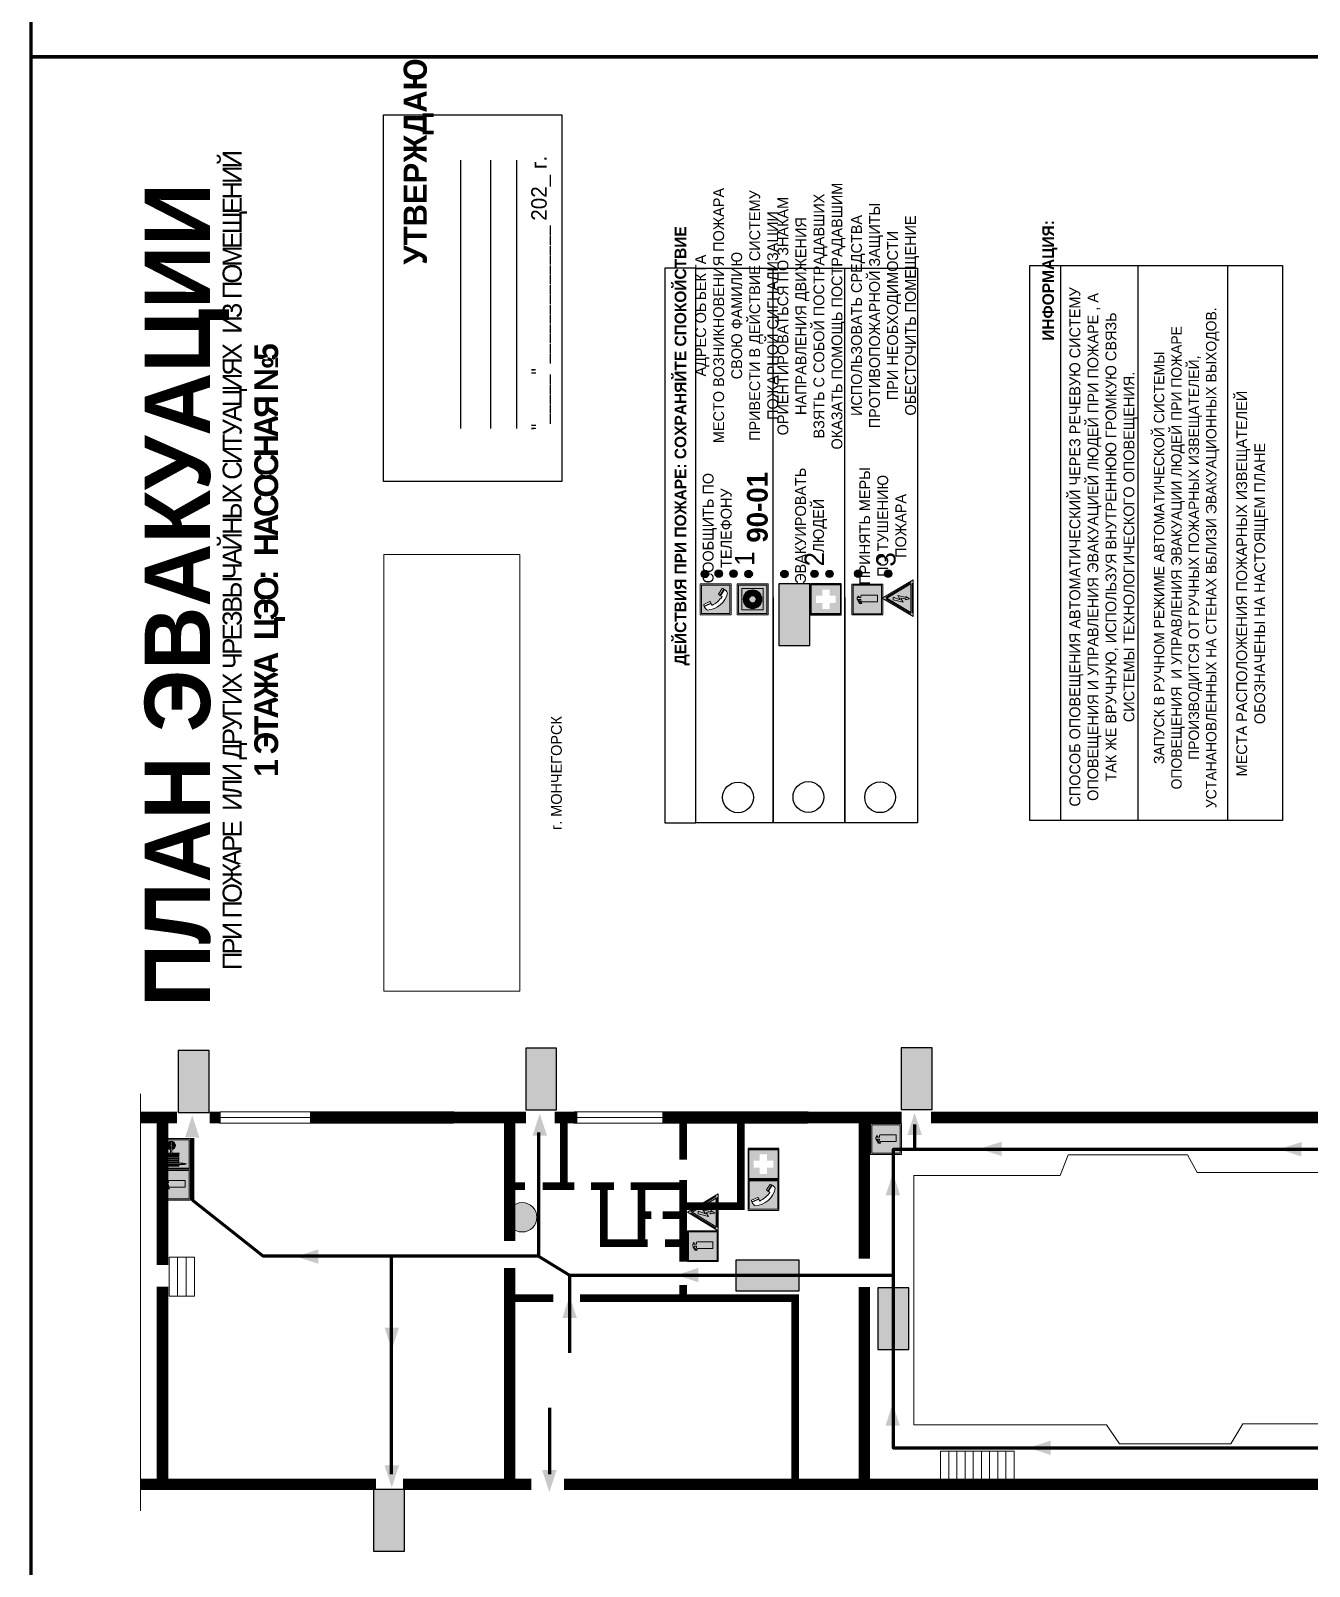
# Model space of a CAD drawing. Header units: millimetres. Extents: x 13114 to 67229, y 22859 to 38520.
# Drawn here: x 22290.7 to 22622, y 24675.7 to 25073.5 of the extents above; entities that cross this region are included whole.
import ezdxf

# ---------------------------------------------------------------- set-up
doc = ezdxf.new("R2010")
doc.units = ezdxf.units.MM
doc.layers.add('План_Штампы', color=7, linetype='Continuous')
doc.styles.add('обычный', font='arial.ttf')
picture_1 = doc.add_image_def('image1.jpg', size_in_pixel=(337, 105))

# ---------------------------------------------------------------- blocks, each defined once
blk = doc.blocks.new('A$C7B8C2D5B')
at = {"lineweight": 0}
h = blk.add_hatch(color=5, dxfattribs=at)
h.dxf.hatch_style = 1
h.paths.add_polyline_path([(1.4, -3.02, 1), (-2.11, -3.02, 1)])
at = {"color": 5, "lineweight": 0}
blk.add_circle((-0.36, -3.02), 1.75, dxfattribs=at)
blk = doc.blocks.new('A$C456E1F9C')
at = {"lineweight": 5}
h = blk.add_hatch(color=242, dxfattribs=at)
h.paths.add_polyline_path([(0.51, -1.47), (0.51, -13.26), (12.29, -13.26), (12.29, -1.47)])
h.paths.add_polyline_path([(5.42, -4.95, -0.254479), (4.78, -5.4), (3.52, -2.53, -0.209735), (4.23, -2.4)], flags=16)
h.paths.add_polyline_path([(8.53, -8.6), (10.87, -10.17), (10.54, -10.76), (8.03, -9.13, -0.192251)], flags=16)
h.paths.add_polyline_path([(4.61, -5.49, 0.005518), (3.87, -5.72, 0.128647), (7.49, -10.01, 0.00809), (7.83, -9.33), (10.47, -10.97, -0.16736), (8.99, -12.25, -0.327862), (1.95, -3.95, -0.166952), (3.36, -2.62)], flags=16)
at = {"color": 242, "lineweight": 5}
for p, q in [((0, -13.77), (0, -0.97)), ((12.8, -0.97), (0, -0.97)), ((4.61, -5.49), (3.36, -2.62)), ((3.52, -2.53), (4.78, -5.4)), ((4.23, -2.4), (5.42, -4.95)), ((12.8, -13.77), (12.8, -0.97)), ((7.83, -9.33), (10.47, -10.97)), ((8.03, -9.13), (10.54, -10.76)), ((10.81, -10.12), (8.53, -8.6)), ((10.54, -10.76), (10.8, -10.3)), ((10.8, -10.3), (10.81, -10.12)), ((0, -13.77), (12.8, -13.77))]:
    blk.add_line(p, q, dxfattribs=at)
blk.add_lwpolyline([(0.51, -1.47), (12.29, -1.47), (12.29, -13.26), (0.51, -13.26)], close=True, dxfattribs=at)
for centre, radius, start, end in [((4.59, -5.34), 2.99, 114.28453, 152.19739), ((11.12, -3.31), 9.19, 183.99153, 256.60086), ((4.02, -3.27), 0.891, 76.32839, 123.70924), ((14.98, -39.1), 35.17, 107.14873, 108.41345), ((13.86, -0.94), 11.08, 205.55365, 234.87622), ((4.68, -4.59), 0.824, 276.9621, 334.07228), ((-13.31, 0.8), 23.44, 332.54871, 334.40268), ((8.94, -9.5), 0.989, 114.40924, 157.93883), ((7.87, -9.46), 3, 291.92908, 329.9329)]:
    blk.add_arc(centre, radius, start, end, dxfattribs=at)
blk = doc.blocks.new('A$C32E8229D')
at = {"true_color": 0xffffff}
blk.add_hatch(color=7, dxfattribs=at).paths.add_polyline_path([(0, 0), (0, -8), (16, -8), (16, 0)])
h = blk.add_hatch(color=126)
h.paths.add_polyline_path([(0.2, -0.2), (15.8, -0.2), (15.8, -7.8), (0.2, -7.8)])
h.paths.add_polyline_path([(13.49, -2.05), (12.08, -2.05), (11.37, -2.63, 0.162397), (11.29, -2.84), (11.29, -3.63), (10.35, -3.63), (10.35, -4.05), (11.68, -4.05), (11.68, -3.48), (12.26, -4.28), (11.29, -5.1), (11.29, -6.78), (11.85, -6.78), (11.85, -5.44), (12.8, -4.64), (12.8, -5.94), (14.46, -5.94), (14.46, -5.39), (13.45, -5.39), (13.45, -3.97), (12.46, -2.59), (13.15, -2.59), (13.69, -3.34), (14.18, -3)], flags=16)
h.paths.add_polyline_path([(10.74, -1.82, 1), (11.8, -1.82, 1)], flags=16)
h.paths.add_polyline_path([(9.39, -3.59), (5.99, -3.59), (6.56, -3.03), (5.91, -3.03), (5.1, -3.83), (5.91, -4.64), (6.56, -4.64), (5.99, -4.09), (9.39, -4.09)], flags=16)
h.paths.add_polyline_path([(4.29, -1.08), (1.72, -1.08), (1.72, -6.6), (4.29, -6.6)], flags=16)
at = {"color": 126}
blk.add_lwpolyline([(16, -8), (0, -8), (0, 0), (16, 0)], close=True, dxfattribs=at)
blk = doc.blocks.new('A$C3E6D3DDE')
at = {"lineweight": 5}
h = blk.add_hatch(color=40, dxfattribs=at)
h.paths.add_polyline_path([(24.1, 1.45), (16.46, -11.35), (31.74, -11.35)])
h.paths.add_polyline_path([(24.09, -0.46), (30.03, -10.41), (18.14, -10.41)], flags=16)
h.paths.add_polyline_path([(24.54, -3.08), (23.41, -6.02), (25.13, -5.01), (24.33, -8.5), (24.82, -8.27), (23.79, -9.86), (23.4, -8.04), (23.8, -8.43), (24.04, -6.29), (22.39, -7.25), (23.44, -3.08)], flags=0)
h = blk.add_hatch(color=256, dxfattribs=at)
h.paths.add_polyline_path([(24.37, 0.03, 0.567511), (23.82, 0.03), (17.59, -10.4, 0.582454), (17.86, -10.88), (30.32, -10.88, 0.582149), (30.6, -10.4)])
h.paths.add_polyline_path([(24.09, -0.46), (18.14, -10.41), (30.03, -10.41)], flags=16)
h.paths.add_polyline_path([(24.54, -3.08), (23.41, -6.02), (25.13, -5.01), (24.33, -8.5), (24.82, -8.27), (23.79, -9.86), (23.4, -8.04), (23.8, -8.43), (24.04, -6.29), (22.39, -7.25), (23.44, -3.08)], flags=0)
h = blk.add_hatch(color=40, dxfattribs=at)
h.paths.add_polyline_path([(24.09, -0.46), (18.14, -10.41), (30.03, -10.41)])
h.paths.add_polyline_path([(24.82, -8.27), (23.79, -9.86), (23.4, -8.04), (23.8, -8.43), (24.04, -6.29), (22.39, -7.25), (23.44, -3.08), (24.54, -3.08), (23.41, -6.02), (25.13, -5.01), (24.33, -8.5)], flags=16)
at = {"color": 40, "lineweight": 5}
for p, q in [((16.46, -11.35), (24.1, 1.45)), ((24.1, 1.45), (31.74, -11.35))]:
    blk.add_line(p, q, dxfattribs=at)
at = {"lineweight": 5}
for p, q in [((17.59, -10.4), (23.82, 0.03)), ((24.37, 0.03), (30.6, -10.4)), ((18.14, -10.41), (24.09, -0.46)), ((23.44, -3.08), (22.39, -7.25)), ((22.39, -7.25), (24.04, -6.29)), ((23.41, -6.02), (24.54, -3.08)), ((25.13, -5.01), (23.41, -6.02)), ((24.54, -3.08), (23.44, -3.08)), ((24.04, -6.29), (23.8, -8.43)), ((24.09, -0.46), (30.03, -10.41)), ((24.33, -8.5), (25.13, -5.01)), ((17.86, -10.88), (30.32, -10.88)), ((18.14, -10.41), (30.03, -10.41)), ((23.8, -8.43), (23.4, -8.04)), ((23.4, -8.04), (23.79, -9.86)), ((23.79, -9.86), (24.82, -8.27)), ((24.82, -8.27), (24.33, -8.5))]:
    blk.add_line(p, q, dxfattribs=at)
at = {"color": 50, "lineweight": 5}
blk.add_line((31.74, -11.35), (16.46, -11.35), dxfattribs=at)
blk = doc.blocks.new('A$C54414219')
at = {"true_color": 0xffffff}
h = blk.add_hatch(color=7, dxfattribs=at)
h.paths.add_polyline_path([(2.39, -9.45), (2.39, -18.3), (11.23, -18.3), (11.23, -9.45)], flags=0)
h.paths.add_polyline_path([(10.71, -13.87, -1), (2.92, -13.87, -1)], flags=0)
h.paths.add_polyline_path([(8.3, -13.87, -1), (5.33, -13.87, -1)], flags=0)
h.paths.add_polyline_path([(0.41, -7.47), (0.41, -20.27), (13.21, -20.27), (13.21, -7.47)])
h.paths.add_polyline_path([(0.92, -19.77), (12.71, -19.77), (12.71, -7.98), (0.92, -7.98)], flags=16)
h.paths.add_polyline_path([(11.23, -9.45), (11.23, -18.3), (2.39, -18.3), (2.39, -9.45)], flags=0)
at = {"lineweight": 5}
h = blk.add_hatch(color=242, dxfattribs=at)
h.paths.add_polyline_path([(12.71, -7.98), (0.92, -7.98), (0.92, -19.77), (12.71, -19.77)])
h.paths.add_polyline_path([(11.23, -18.3), (2.39, -18.3), (2.39, -9.45), (11.23, -9.45)], flags=16)
h.paths.add_polyline_path([(10.71, -13.87, -1), (2.92, -13.87, -1)], flags=0)
h.paths.add_polyline_path([(8.3, -13.87, -1), (5.33, -13.87, -1)], flags=0)
at = {"true_color": 0xffffff}
h = blk.add_hatch(color=7, dxfattribs=at)
h.paths.add_polyline_path([(2.39, -9.45), (2.39, -18.3), (11.23, -18.3), (11.23, -9.45)])
h.paths.add_polyline_path([(10.71, -13.87, -1), (2.92, -13.87, -1)], flags=16)
h.paths.add_polyline_path([(8.3, -13.87, -1), (5.33, -13.87, -1)], flags=0)
at = {"lineweight": 5}
h = blk.add_hatch(color=242, dxfattribs=at)
h.paths.add_polyline_path([(2.92, -13.87, 1), (10.71, -13.87, 1)])
h.paths.add_polyline_path([(8.3, -13.87, -1), (5.33, -13.87, -1)], flags=16)
at = {"color": 242, "lineweight": 5}
for p, q in [((0.41, -20.27), (0.41, -7.47)), ((0.41, -7.47), (13.21, -7.47)), ((0.41, -7.47), (13.21, -7.47)), ((13.21, -20.27), (13.21, -7.47)), ((0.41, -20.27), (13.21, -20.27))]:
    blk.add_line(p, q, dxfattribs=at)
for points in [[(0.92, -7.98), (12.71, -7.98), (12.71, -19.77), (0.92, -19.77)], [(2.39, -9.45), (11.23, -9.45), (11.23, -18.3), (2.39, -18.3)]]:
    blk.add_lwpolyline(points, close=True, dxfattribs=at)
for radius in [3.89, 1.49]:
    blk.add_circle((6.81, -13.87), radius, dxfattribs=at)
blk = doc.blocks.new('A$C18900ED3')
h = blk.add_hatch(color=126)
h.paths.add_polyline_path([(-0.18, -0.18), (-7.02, -0.18), (-7.02, -7.02), (-0.18, -7.02)])
h.paths.add_polyline_path([(-5.89, -4.46), (-5.89, -2.77), (-4.46, -2.77), (-4.46, -1.31), (-2.77, -1.31), (-2.77, -2.77), (-1.33, -2.77), (-1.33, -4.46), (-2.77, -4.46), (-2.77, -5.89), (-4.46, -5.89), (-4.46, -4.46)], flags=16)
at = {"color": 126}
for p, q in [((-7.2, 0), (-7.2, -7.2)), ((0, 0), (-7.2, 0)), ((0, -7.2), (0, 0)), ((-7.02, -7.02), (-7.02, -0.18)), ((-7.02, -0.18), (-0.18, -0.18)), ((-0.18, -0.18), (-0.18, -7.02)), ((-0.18, -7.02), (-7.02, -7.02)), ((-7.2, -7.2), (0, -7.2))]:
    blk.add_line(p, q, dxfattribs=at)
blk = doc.blocks.new('A$C3AD82952')
at = {"true_color": 0xf5f5ff}
h = blk.add_hatch(color=7, dxfattribs=at)
h.dxf.hatch_style = 1
h.paths.add_polyline_path([(8.21, 8.73, 0.414214), (7.89, 9.05), (7.22, 9.05), (7.22, 9.92), (7.59, 9.92, 1), (7.57, 10.36), (7.22, 10.36), (7.22, 10.6), (6.43, 10.6), (6.43, 10.36), (6.01, 10.36), (4.74, 9.59), (4.74, 8.69), (4.98, 8.73), (4.98, 9.26), (6.12, 9.91), (6.43, 9.91), (6.43, 9.05), (5.76, 9.05, 0.414214), (5.44, 8.73), (5.44, 2.2), (8.21, 2.2)], flags=0)
h.paths.add_polyline_path([(12.8, 12.8), (0, 12.8), (0, 0), (12.8, 0)])
h.paths.add_polyline_path([(0.51, 12.29), (12.29, 12.29), (12.29, 0.51), (0.51, 0.51)], flags=16)
h.paths.add_polyline_path([(4.74, 9.59), (6.01, 10.36), (6.43, 10.36), (6.43, 10.6), (7.22, 10.6), (7.22, 10.36), (7.59, 10.36, -0.94586), (7.59, 9.92), (7.22, 9.92), (7.22, 9.05), (7.89, 9.05, -0.414214), (8.21, 8.73), (8.21, 2.2), (5.44, 2.2), (5.44, 8.73, -0.414214), (5.76, 9.05), (6.43, 9.05), (6.43, 9.91), (6.12, 9.91), (4.98, 9.26), (4.98, 8.73), (4.74, 8.69)], flags=0)
h = blk.add_hatch(color=242)
h.dxf.hatch_style = 1
h.paths.add_polyline_path([(12.29, 12.29), (0.51, 12.29), (0.51, 0.51), (12.29, 0.51)])
h.paths.add_polyline_path([(4.74, 8.69), (4.74, 9.59), (6.01, 10.36), (6.43, 10.36), (6.43, 10.6), (7.22, 10.6), (7.22, 10.36), (7.59, 10.36, -0.94586), (7.59, 9.92), (7.22, 9.92), (7.22, 9.05), (7.89, 9.05, -0.414214), (8.21, 8.73), (8.21, 2.2), (5.44, 2.2), (5.44, 8.73, -0.414214), (5.76, 9.05), (6.43, 9.05), (6.43, 9.91), (6.12, 9.91), (4.98, 9.26), (4.98, 8.73)], flags=16)
h = blk.add_hatch(color=7, dxfattribs=at)
h.dxf.hatch_style = 1
h.paths.add_polyline_path([(8.21, 8.73, 0.414214), (7.89, 9.05), (7.22, 9.05), (7.22, 9.92), (7.59, 9.92, 1), (7.57, 10.36), (7.22, 10.36), (7.22, 10.6), (6.43, 10.6), (6.43, 10.36), (6.01, 10.36), (4.74, 9.59), (4.74, 8.69), (4.98, 8.73), (4.98, 9.26), (6.12, 9.91), (6.43, 9.91), (6.43, 9.05), (5.76, 9.05, 0.414214), (5.44, 8.73), (5.44, 2.2), (8.21, 2.2)])
at = {"color": 242, "lineweight": 5}
for p, q in [((0, 0), (0, 12.8)), ((0, 12.8), (12.8, 12.8)), ((12.8, 0), (12.8, 12.8)), ((6.01, 10.36), (4.74, 9.59)), ((4.74, 9.59), (4.74, 8.69)), ((4.74, 8.69), (4.98, 8.73)), ((4.98, 9.26), (6.12, 9.91)), ((4.98, 8.73), (4.98, 9.26)), ((5.44, 2.2), (5.44, 8.73)), ((5.76, 9.05), (6.43, 9.05)), ((6.01, 10.36), (6.43, 10.36)), ((6.12, 9.91), (6.43, 9.91)), ((7.22, 10.6), (6.43, 10.6)), ((6.43, 10.6), (6.43, 10.36)), ((6.43, 9.91), (6.43, 9.05)), ((7.22, 10.36), (7.22, 10.6)), ((7.59, 10.36), (7.22, 10.36)), ((7.22, 9.05), (7.22, 9.92)), ((7.59, 9.92), (7.22, 9.92)), ((7.89, 9.05), (7.22, 9.05)), ((8.21, 2.2), (8.21, 8.73)), ((0, 0), (12.8, 0)), ((5.44, 2.2), (8.21, 2.2))]:
    blk.add_line(p, q, dxfattribs=at)
blk.add_lwpolyline([(0.51, 12.29), (12.29, 12.29), (12.29, 0.51), (0.51, 0.51)], close=True, dxfattribs=at)
for centre, radius, start, end in [((5.76, 8.73), 0.32, 90, 180), ((7.58, 10.14), 0.223, 273.18746, 86.81254), ((7.89, 8.73), 0.32, 0, 90)]:
    blk.add_arc(centre, radius, start, end, dxfattribs=at)
blk = doc.blocks.new('A$C7B4425F7')
at = {"true_color": 0xffffff}
blk.add_hatch(color=7, dxfattribs=at).paths.add_polyline_path([(0, 0), (-16, 0), (-16, -8), (0, -8)])
h = blk.add_hatch(color=126)
h.paths.add_polyline_path([(-0.2, -0.2), (-15.8, -0.2), (-15.8, -7.8), (-0.2, -7.8)])
h.paths.add_polyline_path([(-11.76, -2.03), (-11.76, -3.66), (-11.17, -3.66, -0.568275), (-11.17, -6.18), (-12.58, -6.18), (-12.58, -2.03)], flags=16)
h.paths.add_polyline_path([(-13.33, -4.12, -0.495768), (-13.59, -6.18), (-15.03, -6.18), (-15.03, -2.03), (-13.59, -2.03, -0.487973)], flags=16)
h.paths.add_polyline_path([(-10.25, -2.03), (-9.48, -2.03), (-9.48, -6.18), (-10.25, -6.18)], flags=16)
h.paths.add_polyline_path([(-13.84, -3.69), (-14.24, -3.69), (-14.24, -3.03), (-13.9, -3.03, -0.692621)], flags=0)
h.paths.add_polyline_path([(-9.15, -2.03), (-8.4, -2.03), (-8.04, -3.07), (-7.68, -2.03), (-6.93, -2.03), (-7.64, -4.1), (-6.93, -6.18), (-7.68, -6.18), (-8.04, -5.14), (-8.4, -6.18), (-9.15, -6.18), (-8.44, -4.1)], flags=16)
h.paths.add_polyline_path([(-11.76, -4.46), (-11.42, -4.46, -0.692621), (-11.36, -5.12), (-11.76, -5.12)], flags=0)
h.paths.add_polyline_path([(-13.9, -5.2), (-14.24, -5.2), (-14.24, -4.55), (-13.84, -4.55, -0.708038)], flags=0)
edge = h.paths.add_edge_path(flags=16)
edge.add_ellipse((-5.51, -4.08), major_axis=(0, 2.05), ratio=0.586184, start_angle=0, end_angle=360)
edge = h.paths.add_edge_path(flags=0)
edge.add_ellipse((-5.51, -4.08), major_axis=(0, 1.14), ratio=0.454828, start_angle=0, end_angle=360)
h.paths.add_polyline_path([(-4.13, -4.96, 0.377264), (-3.48, -4.52, 0.0555), (-3.16, -2.03), (-1.66, -2.03), (-1.66, -4.96), (-0.96, -4.96), (-0.96, -7.01), (-1.75, -7.01), (-1.75, -6.18), (-3.3, -6.18), (-3.3, -7.02), (-4.13, -7.02)], flags=16)
h.paths.add_polyline_path([(-2.73, -2.91), (-2.28, -2.91), (-2.28, -4.96), (-3.05, -4.96, 0.079136)], flags=0)
at = {"color": 126}
blk.add_lwpolyline([(-16, -8), (0, -8), (0, 0), (-16, 0)], close=True, dxfattribs=at)
blk = doc.blocks.new('A$C37112FD5')
at = {"true_color": 0xf5f5ff}
h = blk.add_hatch(color=7, dxfattribs=at)
h.dxf.hatch_style = 1
h.paths.add_polyline_path([(12.8, -7.4), (0, -7.4), (0, -20.2), (12.8, -20.2)])
h.paths.add_polyline_path([(12.29, -7.91), (12.29, -19.69), (0.51, -19.69), (0.51, -7.91)], flags=16)
h.paths.add_polyline_path([(4.98, -9.04, -0.42597), (5.17, -9.22), (5.17, -12.25), (5.17, -15.29, -0.432244), (4.98, -15.47), (4.83, -15.47, -0.42597), (4.64, -15.29), (4.64, -12.25), (4.64, -9.22, -0.432244), (4.83, -9.04)], flags=0)
h.paths.add_polyline_path([(4.28, -9.22), (4.28, -12.25), (4.28, -15.29, -0.432244), (4.09, -15.47), (3.94, -15.47, -0.42597), (3.75, -15.29), (3.75, -12.25), (3.75, -9.22, -0.432244), (3.94, -9.04), (4.09, -9.04, -0.42597)], flags=0)
h.paths.add_polyline_path([(5.72, -9.04), (5.87, -9.04, -0.42597), (6.06, -9.22), (6.06, -12.25), (6.06, -15.29, -0.432244), (5.87, -15.47), (5.72, -15.47, -0.42597), (5.53, -15.29), (5.53, -12.25), (5.53, -9.22, -0.432244)], flags=0)
h.paths.add_polyline_path([(6.42, -8.9), (6.5, -8.9, -0.42597), (6.69, -9.08), (6.69, -12.03), (8.21, -12.03, -15.824349), (8.21, -12.47), (6.69, -12.47), (6.69, -15.42, -0.432244), (6.5, -15.6), (6.42, -15.6)], flags=0)
h.paths.add_polyline_path([(3.39, -9.22), (3.39, -12.25), (3.39, -15.29, -0.432244), (3.2, -15.47), (3.05, -15.47, -0.42597), (2.85, -15.29), (2.85, -12.25), (2.85, -9.22, -0.432244), (3.05, -9.04), (3.2, -9.04, -0.42597)], flags=0)
h.paths.add_polyline_path([(2.5, -9.22), (2.5, -16.71), (1.96, -16.71), (1.96, -9.22, -0.432244), (2.15, -9.04), (2.31, -9.04, -0.42597)], flags=0)
h.paths.add_polyline_path([(1.61, -8.9), (1.61, -15.6), (1.57, -15.6, -0.42597), (1.37, -15.42), (1.37, -12.03), (1.37, -9.09, -0.432244), (1.57, -8.9)], flags=0)
h.paths.add_polyline_path([(9.76, -10.81), (9.76, -12.03), (8.49, -12.03, -0.336371)], flags=0)
h.paths.add_polyline_path([(8.49, -12.47), (9.76, -12.47), (9.76, -13.7, -0.336371)], flags=0)
h.paths.add_polyline_path([(10.11, -10.81, -0.336371), (11.38, -12.03), (10.11, -12.03)], flags=0)
h.paths.add_polyline_path([(10.11, -12.47), (11.38, -12.47, -0.336371), (10.11, -13.7)], flags=0)
h.paths.add_polyline_path([(2.5, -16.84), (2.5, -17.05), (1.97, -17.05), (1.97, -16.84)], flags=0)
h.paths.add_polyline_path([(2.5, -17.24, -0.033778), (2.24, -18.6, -0.033778), (1.97, -17.24)], flags=0)
h = blk.add_hatch(color=242)
h.dxf.hatch_style = 1
h.paths.add_polyline_path([(12.29, -7.91), (0.51, -7.91), (0.51, -19.69), (12.29, -19.69)])
h.paths.add_polyline_path([(6.42, -15.6), (6.42, -8.9), (6.5, -8.9, -0.42597), (6.69, -9.08), (6.69, -12.03), (8.21, -12.03, -15.824349), (8.21, -12.47), (6.69, -12.47), (6.69, -15.42, -0.432244), (6.5, -15.6)], flags=16)
h.paths.add_polyline_path([(5.87, -15.47), (5.72, -15.47, -0.42597), (5.53, -15.29), (5.53, -12.25), (5.53, -9.22, -0.432244), (5.72, -9.04), (5.87, -9.04, -0.42597), (6.06, -9.22), (6.06, -12.25), (6.06, -15.29, -0.432244)], flags=16)
h.paths.add_polyline_path([(4.98, -15.47), (4.83, -15.47, -0.42597), (4.64, -15.29), (4.64, -12.25), (4.64, -9.22, -0.432244), (4.83, -9.04), (4.98, -9.04, -0.42597), (5.17, -9.22), (5.17, -12.25), (5.17, -15.29, -0.432244)], flags=16)
h.paths.add_polyline_path([(4.09, -15.47), (3.94, -15.47, -0.42597), (3.75, -15.29), (3.75, -12.25), (3.75, -9.22, -0.432244), (3.94, -9.04), (4.09, -9.04, -0.42597), (4.28, -9.22), (4.28, -12.25), (4.28, -15.29, -0.432244)], flags=16)
h.paths.add_polyline_path([(3.2, -15.47), (3.05, -15.47, -0.42597), (2.85, -15.29), (2.85, -12.25), (2.85, -9.22, -0.432244), (3.05, -9.04), (3.2, -9.04, -0.42597), (3.39, -9.22), (3.39, -12.25), (3.39, -15.29, -0.432244)], flags=16)
h.paths.add_polyline_path([(2.5, -17.05), (1.97, -17.05), (1.97, -16.84), (2.5, -16.84)], flags=16)
h.paths.add_polyline_path([(2.5, -17.24, -0.033778), (2.24, -18.6, -0.033778), (1.97, -17.24)], flags=16)
h.paths.add_polyline_path([(2.5, -16.71), (1.96, -16.71), (1.96, -9.22, -0.432244), (2.15, -9.04), (2.31, -9.04, -0.42597), (2.5, -9.22)], flags=16)
h.paths.add_polyline_path([(1.61, -15.6), (1.57, -15.6, -0.42597), (1.37, -15.42), (1.37, -12.03), (1.37, -9.09, -0.432244), (1.57, -8.9), (1.61, -8.9)], flags=16)
h.paths.add_polyline_path([(8.49, -12.47), (9.76, -12.47), (9.76, -13.7, -0.336371)], flags=0)
h.paths.add_polyline_path([(10.11, -13.7), (10.11, -12.47), (11.38, -12.47, -0.336371)], flags=0)
h.paths.add_polyline_path([(8.49, -12.03, -0.336371), (9.76, -10.81), (9.76, -12.03)], flags=0)
h.paths.add_polyline_path([(10.11, -12.03), (10.11, -10.81, -0.336371), (11.38, -12.03)], flags=0)
h = blk.add_hatch(color=7, dxfattribs=at)
h.dxf.hatch_style = 1
h.paths.add_polyline_path([(1.61, -8.9), (1.57, -8.9, 0.432244), (1.37, -9.09), (1.37, -12.03), (1.37, -15.42, 0.42597), (1.57, -15.6), (1.61, -15.6)])
h.paths.add_polyline_path([(2.5, -9.22, 0.42597), (2.31, -9.04), (2.15, -9.04, 0.432244), (1.96, -9.22), (1.96, -16.71), (2.5, -16.71)])
h.paths.add_polyline_path([(2.5, -16.84), (1.97, -16.84), (1.97, -17.05), (2.5, -17.05)])
h.paths.add_polyline_path([(2.5, -17.24), (1.97, -17.24, 0.033778), (2.24, -18.6, 0.033778)])
h.paths.add_polyline_path([(3.39, -12.25), (3.39, -9.22, 0.42597), (3.2, -9.04), (3.05, -9.04, 0.432244), (2.85, -9.22), (2.85, -12.25), (2.85, -15.29, 0.42597), (3.05, -15.47), (3.2, -15.47, 0.432244), (3.39, -15.29)])
h.paths.add_polyline_path([(4.28, -12.25), (4.28, -9.22, 0.42597), (4.09, -9.04), (3.94, -9.04, 0.432244), (3.75, -9.22), (3.75, -12.25), (3.75, -15.29, 0.42597), (3.94, -15.47), (4.09, -15.47, 0.432244), (4.28, -15.29)])
h.paths.add_polyline_path([(5.17, -12.25), (5.17, -9.22, 0.42597), (4.98, -9.04), (4.83, -9.04, 0.432244), (4.64, -9.22), (4.64, -12.25), (4.64, -15.29, 0.42597), (4.83, -15.47), (4.98, -15.47, 0.432244), (5.17, -15.29)])
h.paths.add_polyline_path([(6.06, -12.25), (6.06, -9.22, 0.42597), (5.87, -9.04), (5.72, -9.04, 0.432244), (5.53, -9.22), (5.53, -12.25), (5.53, -15.29, 0.42597), (5.72, -15.47), (5.87, -15.47, 0.432244), (6.06, -15.29)])
h.paths.add_polyline_path([(6.69, -12.47), (8.21, -12.47, 15.824349), (8.21, -12.03), (6.69, -12.03), (6.69, -9.08, 0.42597), (6.5, -8.9), (6.42, -8.9), (6.42, -15.6), (6.5, -15.6, 0.432244), (6.69, -15.42)])
h.paths.add_polyline_path([(8.49, -12.47), (9.76, -12.47), (9.76, -13.7, -0.336371)], flags=16)
h.paths.add_polyline_path([(8.49, -12.03, -0.336371), (9.76, -10.81), (9.76, -12.03)], flags=16)
h.paths.add_polyline_path([(10.11, -12.47), (11.38, -12.47, -0.336371), (10.11, -13.7)], flags=16)
h.paths.add_polyline_path([(10.11, -12.03), (10.11, -10.81, -0.336371), (11.38, -12.03)], flags=16)
h = blk.add_hatch(color=242)
h.dxf.hatch_style = 1
h.paths.add_polyline_path([(9.76, -10.81, 0.336371), (8.49, -12.03), (9.76, -12.03)])
h.paths.add_polyline_path([(10.11, -10.81), (10.11, -12.03), (11.38, -12.03, 0.336371)])
h.paths.add_polyline_path([(11.38, -12.47), (10.11, -12.47), (10.11, -13.7, 0.336371)])
h.paths.add_polyline_path([(9.76, -12.47), (8.49, -12.47, 0.336371), (9.76, -13.7)])
at = {"color": 242, "lineweight": 5}
for p, q in [((0, -20.2), (0, -7.4)), ((0, -7.4), (12.8, -7.4)), ((1.37, -12.03), (1.37, -9.08)), ((1.37, -12.03), (1.37, -15.42)), ((1.57, -8.9), (1.61, -8.9)), ((1.61, -8.9), (1.61, -15.6)), ((1.96, -16.71), (1.96, -9.22)), ((2.15, -9.04), (2.31, -9.04)), ((2.5, -16.71), (2.5, -9.22)), ((2.85, -12.25), (2.85, -9.22)), ((2.85, -12.25), (2.85, -15.29)), ((3.05, -9.04), (3.2, -9.04)), ((3.39, -12.25), (3.39, -9.22)), ((3.39, -12.25), (3.39, -15.29)), ((3.75, -12.25), (3.75, -9.22)), ((3.75, -12.25), (3.75, -15.29)), ((3.94, -9.04), (4.09, -9.04)), ((4.28, -12.25), (4.28, -9.22)), ((4.28, -12.25), (4.28, -15.29)), ((4.64, -12.25), (4.64, -9.22)), ((4.64, -12.25), (4.64, -15.29)), ((4.83, -9.04), (4.98, -9.04)), ((5.17, -12.25), (5.17, -9.22)), ((5.17, -12.25), (5.17, -15.29)), ((5.53, -12.25), (5.53, -9.22)), ((5.53, -12.25), (5.53, -15.29)), ((5.72, -9.04), (5.87, -9.04)), ((6.06, -12.25), (6.06, -9.22)), ((6.06, -12.25), (6.06, -15.29)), ((6.42, -8.9), (6.42, -15.6)), ((6.5, -8.9), (6.42, -8.9)), ((6.69, -12.03), (6.69, -9.08)), ((8.21, -12.03), (6.69, -12.03)), ((8.21, -12.47), (6.69, -12.47)), ((6.69, -12.47), (6.69, -15.42)), ((9.76, -12.03), (8.49, -12.03)), ((9.76, -12.47), (8.49, -12.47)), ((9.76, -10.81), (9.76, -12.03)), ((9.76, -12.47), (9.76, -13.7)), ((10.11, -10.81), (10.11, -12.03)), ((11.38, -12.03), (10.11, -12.03)), ((11.38, -12.47), (10.11, -12.47)), ((10.11, -12.47), (10.11, -13.7)), ((12.8, -20.2), (12.8, -7.4)), ((1.57, -15.6), (1.61, -15.6)), ((1.96, -16.71), (2.5, -16.71)), ((1.97, -16.84), (2.5, -16.84)), ((1.97, -17.05), (1.97, -16.84)), ((2.5, -17.05), (1.97, -17.05)), ((1.97, -17.24), (2.5, -17.24)), ((2.5, -16.84), (2.5, -17.05)), ((3.05, -15.47), (3.2, -15.47)), ((3.94, -15.47), (4.09, -15.47)), ((4.83, -15.47), (4.98, -15.47)), ((5.72, -15.47), (5.87, -15.47)), ((6.42, -15.6), (6.5, -15.6)), ((0, -20.2), (12.8, -20.2))]:
    blk.add_line(p, q, dxfattribs=at)
blk.add_lwpolyline([(0.51, -7.91), (12.29, -7.91), (12.29, -19.69), (0.51, -19.69)], close=True, dxfattribs=at)
for centre, radius, start, end in [((1.56, -9.09), 0.182, 87.10267, 180.60715), ((2.15, -9.22), 0.182, 87.10267, 180.60715), ((2.32, -9.22), 0.182, 359.39285, 92.89733), ((3.04, -9.22), 0.182, 87.10267, 180.60715), ((3.21, -9.22), 0.182, 359.39285, 92.89733), ((3.93, -9.22), 0.182, 87.10267, 180.60715), ((4.1, -9.22), 0.182, 359.39285, 92.89733), ((4.82, -9.22), 0.182, 87.10267, 180.60715), ((4.99, -9.22), 0.182, 359.39285, 92.89733), ((5.71, -9.22), 0.182, 87.10267, 180.60715), ((5.88, -9.22), 0.182, 359.39285, 92.89733), ((6.51, -9.09), 0.182, 359.39285, 92.89733), ((9.93, -12.25), 1.74, 187.23185, 172.76815), ((9.93, -12.25), 1.46, 96.99266, 171.35851), ((9.93, -12.25), 1.46, 188.64149, 263.00734), ((9.93, -12.25), 1.46, 8.64149, 83.00734), ((9.93, -12.25), 1.46, 276.99266, 351.35851), ((1.56, -15.42), 0.182, 179.39285, 272.89733), ((12.17, -15.98), 10.27, 187.04098, 194.7793), ((-7.7, -15.98), 10.27, 345.2207, 352.95902), ((3.04, -15.29), 0.182, 179.39285, 272.89733), ((3.21, -15.29), 0.182, 267.10267, 0.60715), ((3.93, -15.29), 0.182, 179.39285, 272.89733), ((4.1, -15.29), 0.182, 267.10267, 0.60715), ((4.82, -15.29), 0.182, 179.39285, 272.89733), ((4.99, -15.29), 0.182, 267.10267, 0.60715), ((5.71, -15.29), 0.182, 179.39285, 272.89733), ((5.88, -15.29), 0.182, 267.10267, 0.60715), ((6.51, -15.42), 0.182, 267.10267, 0.60715)]:
    blk.add_arc(centre, radius, start, end, dxfattribs=at)

msp = doc.modelspace()

# ---------------------------------------------------------------- hatches: boundary and pattern name
at = {"lineweight": 0}
h = msp.add_hatch(color=256, dxfattribs=at)
h.dxf.hatch_style = 1
h.paths.add_polyline_path([(22465.4, 24931.81, 1), (22465.4, 24933.74, 1)])
h = msp.add_hatch(color=256, dxfattribs=at)
h.dxf.hatch_style = 1
h.paths.add_polyline_path([(22468.98, 24931.92, 1), (22468.98, 24933.85, 1)])
h = msp.add_hatch(color=256, dxfattribs=at)
h.dxf.hatch_style = 1
h.paths.add_polyline_path([(22472.79, 24931.88, 1), (22472.79, 24933.81, 1)])
h = msp.add_hatch(color=256, dxfattribs=at)
h.dxf.hatch_style = 1
h.paths.add_polyline_path([(22476.72, 24931.79, 1), (22476.72, 24933.73, 1)])
h = msp.add_hatch(color=256, dxfattribs=at)
h.dxf.hatch_style = 1
h.paths.add_polyline_path([(22485.99, 24931.81, 1), (22485.99, 24933.74, 1)])
h = msp.add_hatch(color=256, dxfattribs=at)
h.dxf.hatch_style = 1
h.paths.add_polyline_path([(22493.77, 24931.85, 1), (22493.77, 24933.78, 1)])
h = msp.add_hatch(color=256, dxfattribs=at)
h.dxf.hatch_style = 1
h.paths.add_polyline_path([(22497.67, 24931.84, 1), (22497.67, 24933.77, 1)])
h = msp.add_hatch(color=256, dxfattribs=at)
h.dxf.hatch_style = 1
h.paths.add_polyline_path([(22505.09, 24931.9, 1), (22505.09, 24933.83, 1)])
h = msp.add_hatch(color=256, dxfattribs=at)
h.dxf.hatch_style = 1
h.paths.add_polyline_path([(22512.86, 24931.9, 1), (22512.86, 24933.83, 1)])

# ---------------------------------------------------------------- linework, layer by layer
at = {"color": 6, "lineweight": 100}
for points in [[(22290.71, 25066.78), (22890.71, 25066.78), (22890.71, 25461.78), (22290.71, 25461.78)], [(22290.71, 24671.78), (22890.71, 24671.78), (22890.71, 25066.78), (22290.71, 25066.78)]]:
    msp.add_lwpolyline(points, close=True, dxfattribs=at)
for points in [[(22382.09, 24956.69), (22382.09, 25051.69), (22428.29, 25051.69), (22428.29, 24956.69)], [(22463.05, 24868.27), (22463.05, 25012.03), (22455, 25012.03), (22455, 24868.27)], [(22463.05, 24868.27), (22463.05, 25012.03), (22520.45, 25012.03), (22520.45, 24868.27)]]:
    msp.add_lwpolyline(points, close=True)
for points in [[(22402.14, 24970.44), (22402.14, 25039.97)], [(22409.9, 24970.44), (22409.9, 25039.97)], [(22416.69, 24970.44), (22416.69, 25039.97)], [(22483.04, 24926.68), (22483.04, 24868.27), (22483.04, 25012.03)], [(22501.62, 24926.68), (22501.62, 24868.27), (22501.62, 25012.03)]]:
    msp.add_lwpolyline(points)
at = {"color": 0}
msp.add_lwpolyline([(22549.57, 24868.91), (22549.57, 25012.67), (22615.02, 25012.67), (22615.02, 24868.91)], close=True, dxfattribs=at)
for points in [[(22557.62, 24868.91), (22557.62, 25012.67)], [(22577.62, 24868.91), (22577.62, 25012.67)], [(22600.87, 24868.91), (22600.87, 25012.67)]]:
    msp.add_lwpolyline(points, dxfattribs=at)
at = {"lineweight": 0}
for points in [[(22319.13, 24798.1), (22319.13, 24690.04)], [(22339.78, 24793.4), (22400.46, 24793.4)], [(22431.48, 24793.41), (22492.16, 24793.41)], [(22339.61, 24790.5), (22400.28, 24790.5)], [(22339.94, 24791.96), (22400.61, 24791.96)], [(22431.31, 24790.51), (22491.98, 24790.51)], [(22431.63, 24791.97), (22492.31, 24791.97)], [(22519.53, 24712.34), (22519.53, 24776.97), (22557.41, 24776.97), (22559.54, 24782.31), (22590.4, 24782.31), (22592.89, 24777.69), (22645.62, 24777.69)], [(22655.81, 24712.62), (22604.73, 24712.62), (22601.65, 24707.42), (22572.79, 24707.42), (22569.41, 24712.34), (22519.53, 24712.34), (22520.34, 24712.34)]]:
    msp.add_lwpolyline(points, dxfattribs=at)
for points, const_width in [([(22319.13, 24791.96), (22328.62, 24791.96)], 3), ([(22324.87, 24791.96), (22324.87, 24753.72)], 3), ([(22337.11, 24791.96), (22339.94, 24791.96)], 3), ([(22363.11, 24791.96), (22419.04, 24791.96)], 3), ([(22414.8, 24791.96), (22414.8, 24760.01)], 3), ([(22426.48, 24791.96), (22432.33, 24791.96)], 3), ([(22428.87, 24774.14), (22428.87, 24791.21)], 2), ([(22454.32, 24791.96), (22516.37, 24791.96)], 3), ([(22459.77, 24781), (22459.77, 24792.15)], 2), ([(22459.77, 24769.02), (22474.68, 24769.02), (22474.68, 24791.21)], 2), ([(22506.7, 24791.96), (22506.7, 24755.39)], 3), ([(22524, 24791.96), (22869.76, 24791.96), (22869.76, 24737.21)], 3), ([(22446.19, 24774.14), (22459.77, 24774.14), (22459.77, 24775.78), (22459.77, 24754.58)], 2), ([(22414.94, 24774.14), (22418.8, 24774.14)], 2), ([(22423.37, 24774.14), (22431.56, 24774.14)], 2), ([(22435.89, 24774.14), (22441.86, 24774.14)], 2), ([(22439.2, 24774.14), (22439.2, 24759.4), (22450.6, 24759.4)], 2), ([(22448.95, 24759.4), (22448.95, 24774.14)], 2), ([(22448.95, 24766.68), (22451.54, 24766.68)], 2), ([(22459.77, 24766.68), (22454.47, 24766.68)], 2), ([(22459.77, 24759.4), (22455.06, 24759.4)], 2), ([(22414.8, 24752.95), (22414.8, 24696.94)], 3), ([(22324.87, 24748.13), (22324.87, 24696.94)], 3), ([(22459.77, 24745.14), (22459.77, 24748.6)], 2), ([(22506.7, 24748.05), (22506.7, 24696.94)], 3), ([(22414.8, 24745.14), (22426.1, 24745.14)], 2), ([(22433, 24745.14), (22488.79, 24745.14), (22488.79, 24697.22)], 2), ([(22869.76, 24710.78), (22869.76, 24696.94), (22428.84, 24696.94)], 3), ([(22380.13, 24696.94), (22319.13, 24696.94)], 3), ([(22420.39, 24696.94), (22387.14, 24696.94)], 3)]:
    msp.add_lwpolyline(points, dxfattribs=dict(at, const_width=const_width))
at = {"color": 126, "lineweight": 100, "true_color": 0x008754}
for points in [[(22519.74, 24783.7), (22519.74, 24790.17)], [(22369.31, 24756.01), (22350.94, 24756.01), (22332.74, 24770.48), (22332.74, 24786.59)], [(22422.27, 24788.06), (22422.27, 24756.01), (22369.31, 24756.01)], [(22514.13, 24751.13), (22514.13, 24706.41), (22829.7, 24706.41), (22859.38, 24723.11), (22859.38, 24783.7), (22514.13, 24783.7), (22514.13, 24751.13)], [(22384.18, 24726.39), (22384.18, 24756.01)], [(22422.27, 24756.01), (22430.3, 24751.13), (22494.02, 24751.13)], [(22430.3, 24751.13), (22430.3, 24730.98)], [(22494.02, 24751.13), (22514.13, 24751.13)], [(22384.18, 24699.55), (22384.18, 24726.39)], [(22425.19, 24699.55), (22425.19, 24716.71)]]:
    msp.add_lwpolyline(points, dxfattribs=at)
at = {"lineweight": 0}
for points in [[(22326.59, 24755.75), (22328.77, 24755.75), (22328.77, 24745.71), (22326.59, 24745.71)], [(22328.77, 24755.75), (22330.95, 24755.75), (22330.95, 24745.71), (22328.77, 24745.71)], [(22330.95, 24755.75), (22333.13, 24755.75), (22333.13, 24745.71), (22330.95, 24745.71)], [(22526.44, 24705.5), (22528.56, 24705.5), (22528.56, 24697.89), (22526.44, 24697.89)], [(22528.56, 24705.5), (22530.68, 24705.5), (22530.68, 24697.89), (22528.56, 24697.89)], [(22530.68, 24705.5), (22532.79, 24705.5), (22532.79, 24697.89), (22530.68, 24697.89)], [(22532.79, 24705.5), (22534.91, 24705.5), (22534.91, 24697.89), (22532.79, 24697.89)], [(22534.91, 24705.5), (22537.03, 24705.5), (22537.03, 24697.89), (22534.91, 24697.89)], [(22537.03, 24705.5), (22539.15, 24705.5), (22539.15, 24697.89), (22537.03, 24697.89)], [(22539.15, 24705.5), (22541.27, 24705.5), (22541.27, 24697.89), (22539.15, 24697.89)], [(22541.27, 24705.5), (22543.38, 24705.5), (22543.38, 24697.89), (22541.27, 24697.89)], [(22543.38, 24705.5), (22545.5, 24705.5), (22545.5, 24697.89), (22543.38, 24697.89)]]:
    msp.add_lwpolyline(points, close=True, dxfattribs=at)
for centre, radius in [((22465.4, 24932.78), 0.966), ((22468.98, 24932.88), 0.966), ((22472.79, 24932.84), 0.966), ((22476.72, 24932.76), 0.966), ((22485.99, 24932.77), 0.966), ((22493.77, 24932.81), 0.966), ((22497.67, 24932.8), 0.966), ((22505.09, 24932.86), 0.966), ((22512.86, 24932.87), 0.966), ((22473.97, 24874.89), 3.98), ((22492.2, 24874.99), 3.98), ((22510.77, 24874.92), 3.98)]:
    msp.add_circle(centre, radius)
at = {"layer": 'План_Штампы', "color": 126, "true_color": 0x008754}
for points in [[(22334.43, 24786.78), (22330.7, 24786.79), (22332.55, 24792.52)], [(22424.48, 24787.26), (22420.74, 24787.27), (22422.59, 24793)], [(22521.61, 24787.43), (22517.87, 24787.44), (22519.72, 24793.18)], [(22542.28, 24785.72), (22542.27, 24781.98), (22536.53, 24783.84)], [(22619.97, 24785.62), (22619.96, 24781.88), (22614.22, 24783.73)], [(22515.98, 24771.83), (22512.24, 24771.84), (22514.1, 24777.58)], [(22365.24, 24757.81), (22365.23, 24754.08), (22359.5, 24755.93)], [(22463.73, 24753.02), (22463.72, 24749.28), (22457.99, 24751.13)], [(22432.2, 24740), (22428.46, 24740.01), (22430.32, 24745.74)], [(22382.39, 24737.54), (22386.12, 24737.53), (22384.27, 24731.79)], [(22515.91, 24712.11), (22512.18, 24712.12), (22514.03, 24717.86)], [(22555, 24708.26), (22554.99, 24704.52), (22549.26, 24706.38)], [(22382.39, 24701.83), (22386.12, 24701.82), (22384.27, 24696.09)], [(22423.22, 24700.63), (22426.95, 24700.62), (22425.1, 24694.89)]]:
    msp.add_solid(points, dxfattribs=at)

# ---------------------------------------------------------------- block references
at = {"rotation": 90}
for name, p, xscale, yscale, zscale in [('A$C456E1F9C', (22463.58, 24922.22), 0.625, 0.625, 0.625), ('A$C54414219', (22469.07, 24921.96), 0.625, 0.625, 0.625), ('A$C18900ED3', (22492.72, 24930.22), 1.111111111007631, 1.111111111007631, 1.111111111007631), ('A$C3AD82952', (22511.45, 24922.17), 0.625, 0.625, 0.625), ('A$C3E6D3DDE', (22512.26, 24911.46), 0.625, 0.625, 0.625), ('A$C3AD82952', (22516.3, 24782.37), 0.625, 0.625, 0.625), ('A$C37112FD5', (22319.45, 24778.54), 0.6249984004534781, 0.6249984004534781, 0.6249984004534781), ('A$C3AD82952', (22332.08, 24770.54), 0.625, 0.625, 0.625), ('A$C456E1F9C', (22475.97, 24767.89), 0.625, 0.625, 0.625), ('A$C3E6D3DDE', (22461.76, 24752.34), 0.625, 0.625, 0.625), ('A$C3AD82952', (22468.85, 24754.62), 0.625, 0.625, 0.625)]:
    msp.add_blockref(name, p, dxfattribs=dict(at, xscale=xscale, yscale=yscale, zscale=zscale))
at = {"xscale": -1, "rotation": 90}
msp.add_blockref('A$C32E8229D', (22484.57, 24930.22), dxfattribs=at)
for name, p, xscale, yscale, zscale in [('A$C18900ED3', (22484.57, 24783.89), 1.111111111007631, 1.111111111007631, 1.111111111007631), ('A$C7B8C2D5B', (22418.84, 24772.69), 2.177419353276491, 2.177419353276491, 2.177419353276491)]:
    msp.add_blockref(name, p, dxfattribs=dict(xscale=xscale, yscale=yscale, zscale=zscale))
at = {"layer": 'План_Штампы', "rotation": 90}
for p in [(22328.94, 24809.29), (22418.98, 24809.96), (22516.25, 24810.05), (22379.54, 24695.61)]:
    msp.add_blockref('A$C7B4425F7', p, dxfattribs=at)
at = {"layer": 'План_Штампы', "color": 126, "true_color": 0x008754, "xscale": 1.012510887696, "yscale": 1.012510887696, "zscale": 1.012510887696, "rotation": 359.9978653237144}
msp.add_blockref('A$C32E8229D', (22473.52, 24755.11), dxfattribs=at)
at = {"layer": 'План_Штампы', "color": 126, "true_color": 0x008754, "xscale": -1, "rotation": 90}
msp.add_blockref('A$C32E8229D', (22510.22, 24747.86), dxfattribs=at)

# ---------------------------------------------------------------- texts
at = {"lineweight": 0, "rotation": 90, "style": 'обычный'}
for s, insert, char_height, width, attachment_point in [('\\pi-18,l18,t18;{\\fProxima Nova Rg|b1|i0|c204|p2;УТВЕРЖДАЮ\\H1.1997x; }', (22391.21, 25039.63), 6, 126.6484, 5), ('{\\fArial Narrow|b0|i0|c204|p34;"_____" ______________ \\fProxima Nova Rg|b0|i0|c204|p2;202_ г. }', (22422.97, 25005.59), 4, 78.6503, 5), ('{\\fProxima Nova Rg|b1|i0|c204|p2;ПЛАН ЭВАКУАЦИИ}', (22320.24, 24820.63), 16.94, 380.2954, 1), ('\\pi-8.4,l8.4,t8.4;{\\fProxima Nova Rg|b0|i0|c204|p2;АДРЕС ОБЪЕКТА\\PМЕСТО ВОЗНИКНОВЕНИЯ ПОЖАРА \\PСВОЮ ФАМИЛИЮ\\PПРИВЕСТИ В ДЕЙСТВИЕ СИСТЕМУ \\PПОЖАРНОЙ СИГНАЛИЗАЦИИ}', (22474.03, 24999.72), 2.8, 126.6484, 5), ('\\pi-8.4,l8.4,t8.4;{\\fProxima Nova Rg|b0|i0|c204|p2;ОРИЕНТИРОВАТЬСЯ ПО ЗНАКАМ \\PНАПРАВЛЕНИЯ ДВИЖЕНИЯ\\PВЗЯТЬ С СОБОЙ ПОСТРАДАВШИХ\\PОКАЗАТЬ ПОМОЩЬ ПОСТРАДАВШИМ}', (22493, 24999.58), 2.8, 126.6484, 5), ('\\pi-8.4,l8.4,t8.4;{\\fProxima Nova Rg|b0|i0|c204|p2;ИСПОЛЬЗОВАТЬ СРЕДСТВА \\PПРОТИВОПОЖАРНОЙ ЗАЩИТЫ \\PПРИ НЕОБХОДИМОСТИ \\PОБЕСТОЧИТЬ ПОМЕЩЕНИЕ}', (22512.08, 24999.74), 2.8, 126.6484, 5), ('{\\fProxima Nova Rg|b1|i0|c204|p2;ИНФОРМАЦИЯ:\\H1.1997x; }', (22554.76, 25008.81), 3, 175.1736, 5), ('{\\fProxima Nova Rg|b1|i0|c204|p2;ДЕЙСТВИЯ ПРИ ПОЖАРЕ: СОХРАНЯЙТЕ СПОКОЙСТВИЕ\\H1.6644x; }', (22459.49, 24965.98), 3, 175.1736, 5), ('{\\fProxima Nova Rg|b0|i0|c204|p2;СПОСОБ ОПОВЕЩЕНИЯ АВТОМАТИЧЕСКИЙ ЧЕРЕЗ РЕЧЕВУЮ СИСТЕМУ ОПОВЕЩЕНИЯ И УПРАВЛЕНИЯ ЭВАКУАЦИЕЙ ЛЮДЕЙ ПРИ ПОЖАРЕ , А ТАК ЖЕ ВРУЧНУЮ, ИСПОЛЬЗУЯ ВНУТРЕННЮЮ ГРОМКУЮ СВЯЗЬ СИСТЕМЫ ТЕХНОЛОГИЧЕСКОГО ОПОВЕЩЕНИЯ.}', (22568.66, 24939.77), 2.8, 137.0334, 5), ('{\\fProxima Nova Rg|b0|i0|c204|p2;\\P\\pt8.1;ЗАПУСК В РУЧНОМ РЕЖИМЕ АВТОМАТИЧЕСКОЙ СИСТЕМЫ ОПОВЕЩЕНИЯ  И УПРАВЛЕНИЯ ЭВАКУАЦИИ ЛЮДЕЙ ПРИ ПОЖАРЕ ПРОИЗВОДИТСЯ ОТ РУЧНЫХ ПОЖАРНЫХ ИЗВЕЩАТЕЛЕЙ, УСТАНАНОВЛЕННЫХ НА СТЕНАХ ВБЛИЗИ ЭВАКУАЦИОННЫХ ВЫХОДОВ. }', (22587.96, 24936.98), 2.7, 131.4512, 5), ('\\pt8.4;{\\fProxima Nova Rg|b0|i0|c204|p2;\\PМЕСТА РАСПОЛОЖЕНИЯ ПОЖАРНЫХ ИЗВЕЩАТЕЛЕЙ ОБОЗНАЧЕНЫ НА НАСТОЯЩЕМ ПЛАНЕ}', (22604.88, 24930.29), 2.8, 118.5618, 5), ('{\\fProxima Nova Rg|b0|i0|c204|p2;ЭВАКУИРОВАТЬ \\PЛЮДЕЙ}', (22492.91, 24945.26), 2.8, 126.6484, 5), ('{\\fProxima Nova Rg|b0|i0|c204|p2;ПРИНЯТЬ МЕРЫ \\PПО ТУШЕНИЮ \\PПОЖАРА}', (22511.49, 24945.22), 2.8, 126.6484, 5), ('{\\fProxima Nova Rg|b0|i0|c204|p2;СООБЩИТЬ ПО \\PТЕЛЕФОНУ}', (22468.59, 24944.65), 2.8, 126.6484, 5), ('{\\fProxima Nova Rg|b1|i0|c204|p2;\\H1.0714x;90-01\\fProxima Nova Rg|b0|i0|c204|p2;\\H0.93331x; \\H1.3449x; }', (22479.01, 24950.04), 5, 126.6484, 5), ('{\\fProxima Nova Rg|b0|i0|c204|p2;1\\H1.1667x; }', (22475.66, 24936.75), 5, 126.6484, 5), ('{\\fProxima Nova Rg|b0|i0|c204|p2;2\\H1.1967x; }', (22493.74, 24936.6), 5, 126.6484, 5), ('{\\fProxima Nova Rg|b0|i0|c204|p2;3\\H1.1967x; }', (22512.32, 24936.54), 5, 126.6484, 5), ('\\pi-8.4,l8.4,t8.4;{\\fProxima Nova Rg|b0|i0|c204|p2;г. МОНЧЕГОРСК\\H1.1997x; }', (22426.93, 24881.19), 2.8, 126.6484, 5)]:
    msp.add_mtext(s, dxfattribs=dict(at, insert=insert, char_height=char_height, width=width, attachment_point=attachment_point))
at = {"color": 0, "lineweight": 0, "insert": (22340.3, 24936.03), "char_height": 6.16, "width": 345.8962, "attachment_point": 5, "rotation": 90, "style": 'обычный'}
msp.add_mtext('{\\fArial Black|b1|i0|c204|p34;\\H2x;\\T0.85;  \\fArial Narrow|b0|i0|c204|p34;\\H0.8x;\\W0.9;\\P\\fProxima Nova Rg|b0|i0|c204|p2;\\H0.5x;\\W1;\\C256;ПРИ ПОЖАРЕ  ИЛИ ДРУГИХ ЧРЕЗВЫЧАЙНЫХ СИТУАЦИЯХ  ИЗ ПОМЕЩЕНИЙ \\fProxima Nova Rg|b1|i0|c204|p2;\\H1.25x;\\P1 ЭТАЖА  ЦЭО: \\fProxima Nova Rg|b1|i0|c0|p2; \\fProxima Nova Rg|b1|i0|c204|p2;НАСОСНАЯ №5}', dxfattribs=at)

# ---------------------------------------------------------------- pictures from other files: only their frames are drawn
at = {"color": 7, "lineweight": 0, "true_color": 0xf5f5ff}
image = msp.add_image(picture_1, insert=(22417.44, 24824.71), size_in_units=(113.11, 35.24), rotation=90, dxfattribs=at)
image.dxf.flags = 7

doc.saveas('drawing.dxf')
